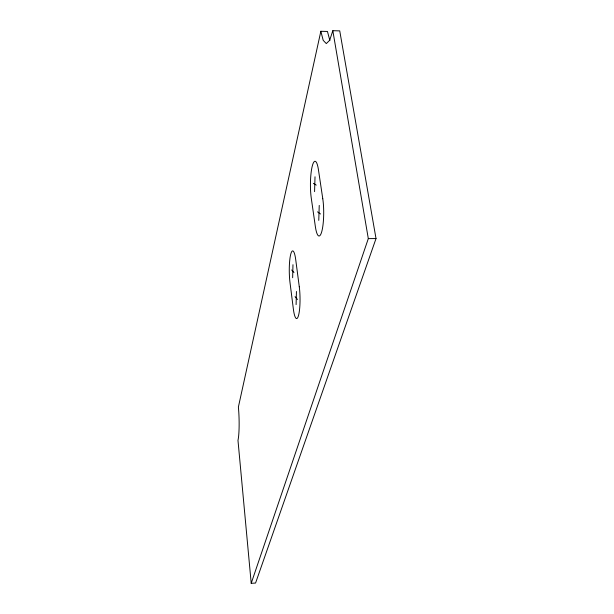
<?xml version="1.0" encoding="UTF-8"?>
<svg xmlns="http://www.w3.org/2000/svg" width="614" height="614" viewBox="0 0 614 614"><rect width="100%" height="100%" fill="white"/><g stroke="black" fill="none" stroke-linecap="round" stroke-linejoin="round"><path stroke-width="0.92" d="M292.648 277.72L292.97 264.711M296.101 304.59L296.439 291.481M314.575 191.637L315.013 176.801M318.773 220.372L319.234 205.406M320.846 31.283L238.386 407.028A24.506 3.062 88.3 0 1 237.979 440.345L251.21 583.3L255.562 583.047L376.021 238.57L339.742 30.877L332.826 30.7L329.672 40.286L326.295 43.586L323.21 40.355L320.846 31.283L327.446 31.452L329.864 40.516M251.21 583.3L368.308 238.616L332.826 30.7M368.308 238.616L376.021 238.57M313.37 183.363L316.241 185.113M317.53 211.845L320.5 213.979M291.658 269.968L293.983 272.493M295.073 296.616L297.475 299.486M322.78 198.759L318.443 169.809A22.895 4.451 -89.6 0 0 312.242 166.187A22.895 4.451 -89.6 0 0 311.275 198.168L315.358 226.566A23.163 4.605 -89.9 0 0 321.82 231.378A23.163 4.605 -89.9 0 0 322.78 198.759M299.279 286.776L295.725 259.699A20.308 3.592 89.4 0 0 290.706 254.357A20.308 3.592 89.4 0 0 289.985 282.409L293.354 308.965A20.561 3.699 89.2 0 0 298.565 315.327A20.561 3.699 89.2 0 0 299.279 286.776"/></g></svg>
